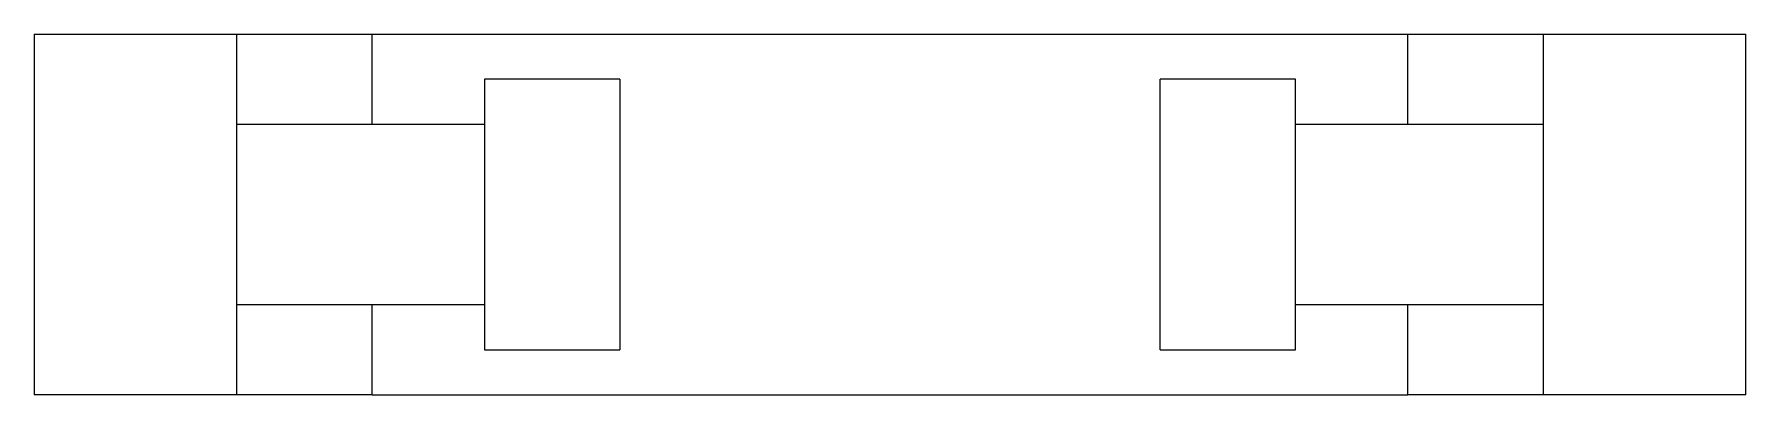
# Model space of a CAD drawing. Header units: metres. Extents: x -19 to 19, y 0 to 8.
import ezdxf

# ---------------------------------------------------------------- set-up
doc = ezdxf.new("R2010")
doc.units = ezdxf.units.M

msp = doc.modelspace()

# ---------------------------------------------------------------- linework, layer by layer
for points in [[(-19, 8), (-18.91, 8), (-18.82, 8), (-18.73, 8), (-18.64, 8), (-18.55, 8), (-18.46, 8), (-18.37, 8), (-18.28, 8), (-18.19, 8), (-18.1, 8), (-18.01, 8), (-17.92, 8), (-17.83, 8), (-17.74, 8), (-17.65, 8), (-17.56, 8), (-17.47, 8), (-17.38, 8), (-17.29, 8), (-17.2, 8), (-17.11, 8), (-17.02, 8), (-16.93, 8), (-16.84, 8), (-16.75, 8), (-16.66, 8), (-16.57, 8), (-16.48, 8), (-16.39, 8), (-16.3, 8), (-16.21, 8), (-16.12, 8), (-16.03, 8), (-15.94, 8), (-15.85, 8), (-15.76, 8), (-15.67, 8), (-15.58, 8), (-15.49, 8), (-15.4, 8), (-15.31, 8), (-15.22, 8), (-15.13, 8), (-15.04, 8), (-14.95, 8), (-14.86, 8), (-14.77, 8), (-14.68, 8), (-14.59, 8), (-14.5, 8)], [(-19, 8), (-19, 7.972), (-19, 7.944), (-19, 7.916), (-19, 7.864), (-19, 7.781), (-19, 7.699), (-19, 7.616), (-19, 7.49), (-19, 7.356), (-19, 7.223), (-19, 7.077), (-19, 6.899), (-19, 6.722), (-19, 6.545), (-19, 6.342), (-19, 6.13), (-19, 5.918), (-19, 5.702), (-19, 5.465), (-19, 5.228), (-19, 4.992), (-19, 4.748), (-19, 4.498), (-19, 4.249), (-19, 4), (-19, 3.751), (-19, 3.502), (-19, 3.252), (-19, 3.008), (-19, 2.772), (-19, 2.535), (-19, 2.298), (-19, 2.082), (-19, 1.87), (-19, 1.658), (-19, 1.455), (-19, 1.278), (-19, 1.101), (-19, 0.923), (-19, 0.777), (-19, 0.644), (-19, 0.51), (-19, 0.384), (-19, 0.301), (-19, 0.219), (-19, 0.136), (-19, 0.084), (-19, 0.056), (-19, 0.028), (-19, 0)], [(-14.5, 0), (-14.5, 0.028), (-14.5, 0.056), (-14.5, 0.084), (-14.5, 0.136), (-14.5, 0.219), (-14.5, 0.301), (-14.5, 0.384), (-14.5, 0.51), (-14.5, 0.644), (-14.5, 0.777), (-14.5, 0.923), (-14.5, 1.101), (-14.5, 1.278), (-14.5, 1.455), (-14.5, 1.658), (-14.5, 1.87), (-14.5, 2.082), (-14.5, 2.298), (-14.5, 2.535), (-14.5, 2.772), (-14.5, 3.008), (-14.5, 3.252), (-14.5, 3.502), (-14.5, 3.751), (-14.5, 4), (-14.5, 4.249), (-14.5, 4.498), (-14.5, 4.748), (-14.5, 4.992), (-14.5, 5.228), (-14.5, 5.465), (-14.5, 5.702), (-14.5, 5.918), (-14.5, 6.13), (-14.5, 6.342), (-14.5, 6.545), (-14.5, 6.722), (-14.5, 6.899), (-14.5, 7.077), (-14.5, 7.223), (-14.5, 7.356), (-14.5, 7.49), (-14.5, 7.616), (-14.5, 7.699), (-14.5, 7.781), (-14.5, 7.864), (-14.5, 7.916), (-14.5, 7.944), (-14.5, 7.972), (-14.5, 8)], [(-14.5, 8), (-14.44, 8), (-14.38, 8), (-14.32, 8), (-14.26, 8), (-14.2, 8), (-14.14, 8), (-14.08, 8), (-14.02, 8), (-13.96, 8), (-13.9, 8), (-13.84, 8), (-13.78, 8), (-13.72, 8), (-13.66, 8), (-13.6, 8), (-13.54, 8), (-13.48, 8), (-13.42, 8), (-13.36, 8), (-13.3, 8), (-13.24, 8), (-13.18, 8), (-13.12, 8), (-13.06, 8), (-13, 8), (-12.94, 8), (-12.88, 8), (-12.82, 8), (-12.76, 8), (-12.7, 8), (-12.64, 8), (-12.58, 8), (-12.52, 8), (-12.46, 8), (-12.4, 8), (-12.34, 8), (-12.28, 8), (-12.22, 8), (-12.16, 8), (-12.1, 8), (-12.04, 8), (-11.98, 8), (-11.92, 8), (-11.86, 8), (-11.8, 8), (-11.74, 8), (-11.68, 8), (-11.62, 8), (-11.56, 8), (-11.5, 8)], [(-11.5, 8), (-11.04, 8), (-10.58, 8), (-10.12, 8), (-9.66, 8), (-9.2, 8), (-8.74, 8), (-8.28, 8), (-7.82, 8), (-7.36, 8), (-6.9, 8), (-6.44, 8), (-5.98, 8), (-5.52, 8), (-5.06, 8), (-4.6, 8), (-4.14, 8), (-3.68, 8), (-3.22, 8), (-2.76, 8), (-2.3, 8), (-1.84, 8), (-1.38, 8), (-0.92, 8), (-0.46, 8), (0, 8), (0.46, 8), (0.92, 8), (1.38, 8), (1.84, 8), (2.3, 8), (2.76, 8), (3.22, 8), (3.68, 8), (4.14, 8), (4.6, 8), (5.06, 8), (5.52, 8), (5.98, 8), (6.44, 8), (6.9, 8), (7.36, 8), (7.82, 8), (8.28, 8), (8.74, 8), (9.2, 8), (9.66, 8), (10.12, 8), (10.58, 8), (11.04, 8), (11.5, 8)], [(-11.5, 6), (-11.5, 6.04), (-11.5, 6.08), (-11.5, 6.12), (-11.5, 6.16), (-11.5, 6.2), (-11.5, 6.24), (-11.5, 6.28), (-11.5, 6.32), (-11.5, 6.36), (-11.5, 6.4), (-11.5, 6.44), (-11.5, 6.48), (-11.5, 6.52), (-11.5, 6.56), (-11.5, 6.6), (-11.5, 6.64), (-11.5, 6.68), (-11.5, 6.72), (-11.5, 6.76), (-11.5, 6.8), (-11.5, 6.84), (-11.5, 6.88), (-11.5, 6.92), (-11.5, 6.96), (-11.5, 7), (-11.5, 7.04), (-11.5, 7.08), (-11.5, 7.12), (-11.5, 7.16), (-11.5, 7.2), (-11.5, 7.24), (-11.5, 7.28), (-11.5, 7.32), (-11.5, 7.36), (-11.5, 7.4), (-11.5, 7.44), (-11.5, 7.48), (-11.5, 7.52), (-11.5, 7.56), (-11.5, 7.6), (-11.5, 7.64), (-11.5, 7.68), (-11.5, 7.72), (-11.5, 7.76), (-11.5, 7.8), (-11.5, 7.84), (-11.5, 7.88), (-11.5, 7.92), (-11.5, 7.96), (-11.5, 8)], [(11.5, 8), (11.56, 8), (11.62, 8), (11.68, 8), (11.74, 8), (11.8, 8), (11.86, 8), (11.92, 8), (11.98, 8), (12.04, 8), (12.1, 8), (12.16, 8), (12.22, 8), (12.28, 8), (12.34, 8), (12.4, 8), (12.46, 8), (12.52, 8), (12.58, 8), (12.64, 8), (12.7, 8), (12.76, 8), (12.82, 8), (12.88, 8), (12.94, 8), (13, 8), (13.06, 8), (13.12, 8), (13.18, 8), (13.24, 8), (13.3, 8), (13.36, 8), (13.42, 8), (13.48, 8), (13.54, 8), (13.6, 8), (13.66, 8), (13.72, 8), (13.78, 8), (13.84, 8), (13.9, 8), (13.96, 8), (14.02, 8), (14.08, 8), (14.14, 8), (14.2, 8), (14.26, 8), (14.32, 8), (14.38, 8), (14.44, 8), (14.5, 8)], [(11.5, 6), (11.5, 6.04), (11.5, 6.08), (11.5, 6.12), (11.5, 6.16), (11.5, 6.2), (11.5, 6.24), (11.5, 6.28), (11.5, 6.32), (11.5, 6.36), (11.5, 6.4), (11.5, 6.44), (11.5, 6.48), (11.5, 6.52), (11.5, 6.56), (11.5, 6.6), (11.5, 6.64), (11.5, 6.68), (11.5, 6.72), (11.5, 6.76), (11.5, 6.8), (11.5, 6.84), (11.5, 6.88), (11.5, 6.92), (11.5, 6.96), (11.5, 7), (11.5, 7.04), (11.5, 7.08), (11.5, 7.12), (11.5, 7.16), (11.5, 7.2), (11.5, 7.24), (11.5, 7.28), (11.5, 7.32), (11.5, 7.36), (11.5, 7.4), (11.5, 7.44), (11.5, 7.48), (11.5, 7.52), (11.5, 7.56), (11.5, 7.6), (11.5, 7.64), (11.5, 7.68), (11.5, 7.72), (11.5, 7.76), (11.5, 7.8), (11.5, 7.84), (11.5, 7.88), (11.5, 7.92), (11.5, 7.96), (11.5, 8)], [(14.5, 8), (14.59, 8), (14.68, 8), (14.77, 8), (14.86, 8), (14.95, 8), (15.04, 8), (15.13, 8), (15.22, 8), (15.31, 8), (15.4, 8), (15.49, 8), (15.58, 8), (15.67, 8), (15.76, 8), (15.85, 8), (15.94, 8), (16.03, 8), (16.12, 8), (16.21, 8), (16.3, 8), (16.39, 8), (16.48, 8), (16.57, 8), (16.66, 8), (16.75, 8), (16.84, 8), (16.93, 8), (17.02, 8), (17.11, 8), (17.2, 8), (17.29, 8), (17.38, 8), (17.47, 8), (17.56, 8), (17.65, 8), (17.74, 8), (17.83, 8), (17.92, 8), (18.01, 8), (18.1, 8), (18.19, 8), (18.28, 8), (18.37, 8), (18.46, 8), (18.55, 8), (18.64, 8), (18.73, 8), (18.82, 8), (18.91, 8), (19, 8)], [(14.5, 8), (14.5, 7.972), (14.5, 7.944), (14.5, 7.916), (14.5, 7.864), (14.5, 7.781), (14.5, 7.699), (14.5, 7.616), (14.5, 7.49), (14.5, 7.356), (14.5, 7.223), (14.5, 7.077), (14.5, 6.899), (14.5, 6.722), (14.5, 6.545), (14.5, 6.342), (14.5, 6.13), (14.5, 5.918), (14.5, 5.702), (14.5, 5.465), (14.5, 5.228), (14.5, 4.992), (14.5, 4.748), (14.5, 4.498), (14.5, 4.249), (14.5, 4), (14.5, 3.751), (14.5, 3.502), (14.5, 3.252), (14.5, 3.008), (14.5, 2.772), (14.5, 2.535), (14.5, 2.298), (14.5, 2.082), (14.5, 1.87), (14.5, 1.658), (14.5, 1.455), (14.5, 1.278), (14.5, 1.101), (14.5, 0.923), (14.5, 0.777), (14.5, 0.644), (14.5, 0.51), (14.5, 0.384), (14.5, 0.301), (14.5, 0.219), (14.5, 0.136), (14.5, 0.084), (14.5, 0.056), (14.5, 0.028), (14.5, 0)], [(19, 0), (19, 0.028), (19, 0.056), (19, 0.084), (19, 0.136), (19, 0.219), (19, 0.301), (19, 0.384), (19, 0.51), (19, 0.644), (19, 0.777), (19, 0.923), (19, 1.101), (19, 1.278), (19, 1.455), (19, 1.658), (19, 1.87), (19, 2.082), (19, 2.298), (19, 2.535), (19, 2.772), (19, 3.008), (19, 3.252), (19, 3.502), (19, 3.751), (19, 4), (19, 4.249), (19, 4.498), (19, 4.748), (19, 4.992), (19, 5.228), (19, 5.465), (19, 5.702), (19, 5.918), (19, 6.13), (19, 6.342), (19, 6.545), (19, 6.722), (19, 6.899), (19, 7.077), (19, 7.223), (19, 7.356), (19, 7.49), (19, 7.616), (19, 7.699), (19, 7.781), (19, 7.864), (19, 7.916), (19, 7.944), (19, 7.972), (19, 8)], [(-9, 7), (-9, 6.979), (-9, 6.958), (-9, 6.937), (-9, 6.898), (-9, 6.836), (-9, 6.774), (-9, 6.712), (-9, 6.617), (-9, 6.517), (-9, 6.417), (-9, 6.307), (-9, 6.174), (-9, 6.041), (-9, 5.908), (-9, 5.757), (-9, 5.597), (-9, 5.438), (-9, 5.276), (-9, 5.099), (-9, 4.921), (-9, 4.744), (-9, 4.561), (-9, 4.374), (-9, 4.187), (-9, 4), (-9, 3.813), (-9, 3.626), (-9, 3.439), (-9, 3.256), (-9, 3.079), (-9, 2.901), (-9, 2.724), (-9, 2.562), (-9, 2.403), (-9, 2.243), (-9, 2.092), (-9, 1.959), (-9, 1.826), (-9, 1.693), (-9, 1.583), (-9, 1.483), (-9, 1.383), (-9, 1.288), (-9, 1.226), (-9, 1.164), (-9, 1.102), (-9, 1.063), (-9, 1.042), (-9, 1.021), (-9, 1)], [(-6, 7), (-6.06, 7), (-6.12, 7), (-6.18, 7), (-6.24, 7), (-6.3, 7), (-6.36, 7), (-6.42, 7), (-6.48, 7), (-6.54, 7), (-6.6, 7), (-6.66, 7), (-6.72, 7), (-6.78, 7), (-6.84, 7), (-6.9, 7), (-6.96, 7), (-7.02, 7), (-7.08, 7), (-7.14, 7), (-7.2, 7), (-7.26, 7), (-7.32, 7), (-7.38, 7), (-7.44, 7), (-7.5, 7), (-7.56, 7), (-7.62, 7), (-7.68, 7), (-7.74, 7), (-7.8, 7), (-7.86, 7), (-7.92, 7), (-7.98, 7), (-8.04, 7), (-8.1, 7), (-8.16, 7), (-8.22, 7), (-8.28, 7), (-8.34, 7), (-8.4, 7), (-8.46, 7), (-8.52, 7), (-8.58, 7), (-8.64, 7), (-8.7, 7), (-8.76, 7), (-8.82, 7), (-8.88, 7), (-8.94, 7), (-9, 7)], [(-6, 7), (-6, 6.979), (-6, 6.958), (-6, 6.937), (-6, 6.898), (-6, 6.836), (-6, 6.774), (-6, 6.712), (-6, 6.617), (-6, 6.517), (-6, 6.417), (-6, 6.307), (-6, 6.174), (-6, 6.041), (-6, 5.908), (-6, 5.757), (-6, 5.597), (-6, 5.438), (-6, 5.276), (-6, 5.099), (-6, 4.921), (-6, 4.744), (-6, 4.561), (-6, 4.374), (-6, 4.187), (-6, 4), (-6, 3.813), (-6, 3.626), (-6, 3.439), (-6, 3.256), (-6, 3.079), (-6, 2.901), (-6, 2.724), (-6, 2.562), (-6, 2.403), (-6, 2.243), (-6, 2.092), (-6, 1.959), (-6, 1.826), (-6, 1.693), (-6, 1.583), (-6, 1.483), (-6, 1.383), (-6, 1.288), (-6, 1.226), (-6, 1.164), (-6, 1.102), (-6, 1.063), (-6, 1.042), (-6, 1.021), (-6, 1)], [(9, 7), (8.94, 7), (8.88, 7), (8.82, 7), (8.76, 7), (8.7, 7), (8.64, 7), (8.58, 7), (8.52, 7), (8.46, 7), (8.4, 7), (8.34, 7), (8.28, 7), (8.22, 7), (8.16, 7), (8.1, 7), (8.04, 7), (7.98, 7), (7.92, 7), (7.86, 7), (7.8, 7), (7.74, 7), (7.68, 7), (7.62, 7), (7.56, 7), (7.5, 7), (7.44, 7), (7.38, 7), (7.32, 7), (7.26, 7), (7.2, 7), (7.14, 7), (7.08, 7), (7.02, 7), (6.96, 7), (6.9, 7), (6.84, 7), (6.78, 7), (6.72, 7), (6.66, 7), (6.6, 7), (6.54, 7), (6.48, 7), (6.42, 7), (6.36, 7), (6.3, 7), (6.24, 7), (6.18, 7), (6.12, 7), (6.06, 7), (6, 7)], [(6, 1), (6, 1.021), (6, 1.042), (6, 1.063), (6, 1.102), (6, 1.164), (6, 1.226), (6, 1.288), (6, 1.383), (6, 1.483), (6, 1.583), (6, 1.693), (6, 1.826), (6, 1.959), (6, 2.092), (6, 2.243), (6, 2.403), (6, 2.562), (6, 2.724), (6, 2.901), (6, 3.079), (6, 3.256), (6, 3.439), (6, 3.626), (6, 3.813), (6, 4), (6, 4.187), (6, 4.374), (6, 4.561), (6, 4.744), (6, 4.921), (6, 5.099), (6, 5.276), (6, 5.438), (6, 5.597), (6, 5.757), (6, 5.908), (6, 6.041), (6, 6.174), (6, 6.307), (6, 6.417), (6, 6.517), (6, 6.617), (6, 6.712), (6, 6.774), (6, 6.836), (6, 6.898), (6, 6.937), (6, 6.958), (6, 6.979), (6, 7)], [(9, 1), (9, 1.021), (9, 1.042), (9, 1.063), (9, 1.102), (9, 1.164), (9, 1.226), (9, 1.288), (9, 1.383), (9, 1.483), (9, 1.583), (9, 1.693), (9, 1.826), (9, 1.959), (9, 2.092), (9, 2.243), (9, 2.403), (9, 2.562), (9, 2.724), (9, 2.901), (9, 3.079), (9, 3.256), (9, 3.439), (9, 3.626), (9, 3.813), (9, 4), (9, 4.187), (9, 4.374), (9, 4.561), (9, 4.744), (9, 4.921), (9, 5.099), (9, 5.276), (9, 5.438), (9, 5.597), (9, 5.757), (9, 5.908), (9, 6.041), (9, 6.174), (9, 6.307), (9, 6.417), (9, 6.517), (9, 6.617), (9, 6.712), (9, 6.774), (9, 6.836), (9, 6.898), (9, 6.937), (9, 6.958), (9, 6.979), (9, 7)], [(-9, 6), (-9.11, 6), (-9.22, 6), (-9.33, 6), (-9.44, 6), (-9.55, 6), (-9.66, 6), (-9.77, 6), (-9.88, 6), (-9.99, 6), (-10.1, 6), (-10.21, 6), (-10.32, 6), (-10.43, 6), (-10.54, 6), (-10.65, 6), (-10.76, 6), (-10.87, 6), (-10.98, 6), (-11.09, 6), (-11.2, 6), (-11.31, 6), (-11.42, 6), (-11.53, 6), (-11.64, 6), (-11.75, 6), (-11.86, 6), (-11.97, 6), (-12.08, 6), (-12.19, 6), (-12.3, 6), (-12.41, 6), (-12.52, 6), (-12.63, 6), (-12.74, 6), (-12.85, 6), (-12.96, 6), (-13.07, 6), (-13.18, 6), (-13.29, 6), (-13.4, 6), (-13.51, 6), (-13.62, 6), (-13.73, 6), (-13.84, 6), (-13.95, 6), (-14.06, 6), (-14.17, 6), (-14.28, 6), (-14.39, 6), (-14.5, 6)], [(14.5, 6), (14.39, 6), (14.28, 6), (14.17, 6), (14.06, 6), (13.95, 6), (13.84, 6), (13.73, 6), (13.62, 6), (13.51, 6), (13.4, 6), (13.29, 6), (13.18, 6), (13.07, 6), (12.96, 6), (12.85, 6), (12.74, 6), (12.63, 6), (12.52, 6), (12.41, 6), (12.3, 6), (12.19, 6), (12.08, 6), (11.97, 6), (11.86, 6), (11.75, 6), (11.64, 6), (11.53, 6), (11.42, 6), (11.31, 6), (11.2, 6), (11.09, 6), (10.98, 6), (10.87, 6), (10.76, 6), (10.65, 6), (10.54, 6), (10.43, 6), (10.32, 6), (10.21, 6), (10.1, 6), (9.99, 6), (9.88, 6), (9.77, 6), (9.66, 6), (9.55, 6), (9.44, 6), (9.33, 6), (9.22, 6), (9.11, 6), (9, 6)], [(-14.5, 2), (-14.39, 2), (-14.28, 2), (-14.17, 2), (-14.06, 2), (-13.95, 2), (-13.84, 2), (-13.73, 2), (-13.62, 2), (-13.51, 2), (-13.4, 2), (-13.29, 2), (-13.18, 2), (-13.07, 2), (-12.96, 2), (-12.85, 2), (-12.74, 2), (-12.63, 2), (-12.52, 2), (-12.41, 2), (-12.3, 2), (-12.19, 2), (-12.08, 2), (-11.97, 2), (-11.86, 2), (-11.75, 2), (-11.64, 2), (-11.53, 2), (-11.42, 2), (-11.31, 2), (-11.2, 2), (-11.09, 2), (-10.98, 2), (-10.87, 2), (-10.76, 2), (-10.65, 2), (-10.54, 2), (-10.43, 2), (-10.32, 2), (-10.21, 2), (-10.1, 2), (-9.99, 2), (-9.88, 2), (-9.77, 2), (-9.66, 2), (-9.55, 2), (-9.44, 2), (-9.33, 2), (-9.22, 2), (-9.11, 2), (-9, 2)], [(-11.5, 0), (-11.5, 0.04), (-11.5, 0.08), (-11.5, 0.12), (-11.5, 0.16), (-11.5, 0.2), (-11.5, 0.24), (-11.5, 0.28), (-11.5, 0.32), (-11.5, 0.36), (-11.5, 0.4), (-11.5, 0.44), (-11.5, 0.48), (-11.5, 0.52), (-11.5, 0.56), (-11.5, 0.6), (-11.5, 0.64), (-11.5, 0.68), (-11.5, 0.72), (-11.5, 0.76), (-11.5, 0.8), (-11.5, 0.84), (-11.5, 0.88), (-11.5, 0.92), (-11.5, 0.96), (-11.5, 1), (-11.5, 1.04), (-11.5, 1.08), (-11.5, 1.12), (-11.5, 1.16), (-11.5, 1.2), (-11.5, 1.24), (-11.5, 1.28), (-11.5, 1.32), (-11.5, 1.36), (-11.5, 1.4), (-11.5, 1.44), (-11.5, 1.48), (-11.5, 1.52), (-11.5, 1.56), (-11.5, 1.6), (-11.5, 1.64), (-11.5, 1.68), (-11.5, 1.72), (-11.5, 1.76), (-11.5, 1.8), (-11.5, 1.84), (-11.5, 1.88), (-11.5, 1.92), (-11.5, 1.96), (-11.5, 2)], [(9, 2), (9.11, 2), (9.22, 2), (9.33, 2), (9.44, 2), (9.55, 2), (9.66, 2), (9.77, 2), (9.88, 2), (9.99, 2), (10.1, 2), (10.21, 2), (10.32, 2), (10.43, 2), (10.54, 2), (10.65, 2), (10.76, 2), (10.87, 2), (10.98, 2), (11.09, 2), (11.2, 2), (11.31, 2), (11.42, 2), (11.53, 2), (11.64, 2), (11.75, 2), (11.86, 2), (11.97, 2), (12.08, 2), (12.19, 2), (12.3, 2), (12.41, 2), (12.52, 2), (12.63, 2), (12.74, 2), (12.85, 2), (12.96, 2), (13.07, 2), (13.18, 2), (13.29, 2), (13.4, 2), (13.51, 2), (13.62, 2), (13.73, 2), (13.84, 2), (13.95, 2), (14.06, 2), (14.17, 2), (14.28, 2), (14.39, 2), (14.5, 2)], [(11.5, 0), (11.5, 0.04), (11.5, 0.08), (11.5, 0.12), (11.5, 0.16), (11.5, 0.2), (11.5, 0.24), (11.5, 0.28), (11.5, 0.32), (11.5, 0.36), (11.5, 0.4), (11.5, 0.44), (11.5, 0.48), (11.5, 0.52), (11.5, 0.56), (11.5, 0.6), (11.5, 0.64), (11.5, 0.68), (11.5, 0.72), (11.5, 0.76), (11.5, 0.8), (11.5, 0.84), (11.5, 0.88), (11.5, 0.92), (11.5, 0.96), (11.5, 1), (11.5, 1.04), (11.5, 1.08), (11.5, 1.12), (11.5, 1.16), (11.5, 1.2), (11.5, 1.24), (11.5, 1.28), (11.5, 1.32), (11.5, 1.36), (11.5, 1.4), (11.5, 1.44), (11.5, 1.48), (11.5, 1.52), (11.5, 1.56), (11.5, 1.6), (11.5, 1.64), (11.5, 1.68), (11.5, 1.72), (11.5, 1.76), (11.5, 1.8), (11.5, 1.84), (11.5, 1.88), (11.5, 1.92), (11.5, 1.96), (11.5, 2)], [(-9, 1), (-8.94, 1), (-8.88, 1), (-8.82, 1), (-8.76, 1), (-8.7, 1), (-8.64, 1), (-8.58, 1), (-8.52, 1), (-8.46, 1), (-8.4, 1), (-8.34, 1), (-8.28, 1), (-8.22, 1), (-8.16, 1), (-8.1, 1), (-8.04, 1), (-7.98, 1), (-7.92, 1), (-7.86, 1), (-7.8, 1), (-7.74, 1), (-7.68, 1), (-7.62, 1), (-7.56, 1), (-7.5, 1), (-7.44, 1), (-7.38, 1), (-7.32, 1), (-7.26, 1), (-7.2, 1), (-7.14, 1), (-7.08, 1), (-7.02, 1), (-6.96, 1), (-6.9, 1), (-6.84, 1), (-6.78, 1), (-6.72, 1), (-6.66, 1), (-6.6, 1), (-6.54, 1), (-6.48, 1), (-6.42, 1), (-6.36, 1), (-6.3, 1), (-6.24, 1), (-6.18, 1), (-6.12, 1), (-6.06, 1), (-6, 1)], [(6, 1), (6.06, 1), (6.12, 1), (6.18, 1), (6.24, 1), (6.3, 1), (6.36, 1), (6.42, 1), (6.48, 1), (6.54, 1), (6.6, 1), (6.66, 1), (6.72, 1), (6.78, 1), (6.84, 1), (6.9, 1), (6.96, 1), (7.02, 1), (7.08, 1), (7.14, 1), (7.2, 1), (7.26, 1), (7.32, 1), (7.38, 1), (7.44, 1), (7.5, 1), (7.56, 1), (7.62, 1), (7.68, 1), (7.74, 1), (7.8, 1), (7.86, 1), (7.92, 1), (7.98, 1), (8.04, 1), (8.1, 1), (8.16, 1), (8.22, 1), (8.28, 1), (8.34, 1), (8.4, 1), (8.46, 1), (8.52, 1), (8.58, 1), (8.64, 1), (8.7, 1), (8.76, 1), (8.82, 1), (8.88, 1), (8.94, 1), (9, 1)], [(-14.5, 0), (-14.59, 0), (-14.68, 0), (-14.77, 0), (-14.86, 0), (-14.95, 0), (-15.04, 0), (-15.13, 0), (-15.22, 0), (-15.31, 0), (-15.4, 0), (-15.49, 0), (-15.58, 0), (-15.67, 0), (-15.76, 0), (-15.85, 0), (-15.94, 0), (-16.03, 0), (-16.12, 0), (-16.21, 0), (-16.3, 0), (-16.39, 0), (-16.48, 0), (-16.57, 0), (-16.66, 0), (-16.75, 0), (-16.84, 0), (-16.93, 0), (-17.02, 0), (-17.11, 0), (-17.2, 0), (-17.29, 0), (-17.38, 0), (-17.47, 0), (-17.56, 0), (-17.65, 0), (-17.74, 0), (-17.83, 0), (-17.92, 0), (-18.01, 0), (-18.1, 0), (-18.19, 0), (-18.28, 0), (-18.37, 0), (-18.46, 0), (-18.55, 0), (-18.64, 0), (-18.73, 0), (-18.82, 0), (-18.91, 0), (-19, 0)], [(-11.5, 0), (-11.56, 0), (-11.62, 0), (-11.68, 0), (-11.74, 0), (-11.8, 0), (-11.86, 0), (-11.92, 0), (-11.98, 0), (-12.04, 0), (-12.1, 0), (-12.16, 0), (-12.22, 0), (-12.28, 0), (-12.34, 0), (-12.4, 0), (-12.46, 0), (-12.52, 0), (-12.58, 0), (-12.64, 0), (-12.7, 0), (-12.76, 0), (-12.82, 0), (-12.88, 0), (-12.94, 0), (-13, 0), (-13.06, 0), (-13.12, 0), (-13.18, 0), (-13.24, 0), (-13.3, 0), (-13.36, 0), (-13.42, 0), (-13.48, 0), (-13.54, 0), (-13.6, 0), (-13.66, 0), (-13.72, 0), (-13.78, 0), (-13.84, 0), (-13.9, 0), (-13.96, 0), (-14.02, 0), (-14.08, 0), (-14.14, 0), (-14.2, 0), (-14.26, 0), (-14.32, 0), (-14.38, 0), (-14.44, 0), (-14.5, 0)], [(-11.5, 0), (-11.04, 0), (-10.58, 0), (-10.12, 0), (-9.66, 0), (-9.2, 0), (-8.74, 0), (-8.28, 0), (-7.82, 0), (-7.36, 0), (-6.9, 0), (-6.44, 0), (-5.98, 0), (-5.52, 0), (-5.06, 0), (-4.6, 0), (-4.14, 0), (-3.68, 0), (-3.22, 0), (-2.76, 0), (-2.3, 0), (-1.84, 0), (-1.38, 0), (-0.92, 0), (-0.46, 0), (0, 0), (0.46, 0), (0.92, 0), (1.38, 0), (1.84, 0), (2.3, 0), (2.76, 0), (3.22, 0), (3.68, 0), (4.14, 0), (4.6, 0), (5.06, 0), (5.52, 0), (5.98, 0), (6.44, 0), (6.9, 0), (7.36, 0), (7.82, 0), (8.28, 0), (8.74, 0), (9.2, 0), (9.66, 0), (10.12, 0), (10.58, 0), (11.04, 0), (11.5, 0)], [(14.5, 0), (14.44, 0), (14.38, 0), (14.32, 0), (14.26, 0), (14.2, 0), (14.14, 0), (14.08, 0), (14.02, 0), (13.96, 0), (13.9, 0), (13.84, 0), (13.78, 0), (13.72, 0), (13.66, 0), (13.6, 0), (13.54, 0), (13.48, 0), (13.42, 0), (13.36, 0), (13.3, 0), (13.24, 0), (13.18, 0), (13.12, 0), (13.06, 0), (13, 0), (12.94, 0), (12.88, 0), (12.82, 0), (12.76, 0), (12.7, 0), (12.64, 0), (12.58, 0), (12.52, 0), (12.46, 0), (12.4, 0), (12.34, 0), (12.28, 0), (12.22, 0), (12.16, 0), (12.1, 0), (12.04, 0), (11.98, 0), (11.92, 0), (11.86, 0), (11.8, 0), (11.74, 0), (11.68, 0), (11.62, 0), (11.56, 0), (11.5, 0)], [(19, 0), (18.91, 0), (18.82, 0), (18.73, 0), (18.64, 0), (18.55, 0), (18.46, 0), (18.37, 0), (18.28, 0), (18.19, 0), (18.1, 0), (18.01, 0), (17.92, 0), (17.83, 0), (17.74, 0), (17.65, 0), (17.56, 0), (17.47, 0), (17.38, 0), (17.29, 0), (17.2, 0), (17.11, 0), (17.02, 0), (16.93, 0), (16.84, 0), (16.75, 0), (16.66, 0), (16.57, 0), (16.48, 0), (16.39, 0), (16.3, 0), (16.21, 0), (16.12, 0), (16.03, 0), (15.94, 0), (15.85, 0), (15.76, 0), (15.67, 0), (15.58, 0), (15.49, 0), (15.4, 0), (15.31, 0), (15.22, 0), (15.13, 0), (15.04, 0), (14.95, 0), (14.86, 0), (14.77, 0), (14.68, 0), (14.59, 0), (14.5, 0)]]:
    msp.add_lwpolyline(points)

doc.saveas('drawing.dxf')
